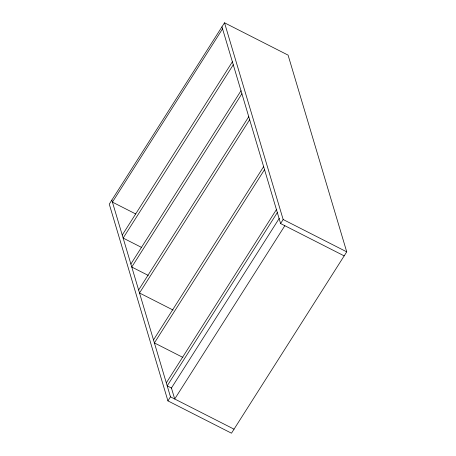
<?xml version="1.0" encoding="UTF-8"?>
<svg xmlns="http://www.w3.org/2000/svg" width="456" height="456" viewBox="0 0 456 456"><rect width="100%" height="100%" fill="white"/><g stroke="black" fill="none" stroke-linecap="round" stroke-linejoin="round"><path stroke-width="0.68" d="M224.517 22.8L109.269 204.151L167.916 400.875L231.483 433.2L346.731 251.849L288.084 55.125L224.517 22.8L283.165 219.524L346.731 251.849M222.551 28.825L112.427 202.122L135.689 213.95M122.248 235.074L232.378 61.782M233.267 64.775L123.143 238.072L141.514 247.408M130.883 264.035L241.007 90.738M241.902 93.736L131.773 267.028L148.246 275.407M138.624 289.999L248.748 116.702M249.643 119.7L139.513 292.991L173.092 310.063M153.507 339.925L263.631 166.634M264.526 169.632L154.402 342.923L182.907 357.418M166.309 382.869L276.433 209.572M277.328 212.57L167.198 385.861L171.633 388.119M279.277 218.321L171.439 388.016L174.711 399L284.84 225.709M167.916 400.875L170.476 396.845L111.828 200.121M344.172 255.879L280.6 223.554L283.165 219.524M170.476 396.845L234.042 429.17M221.958 26.83L280.6 223.554"/></g></svg>
